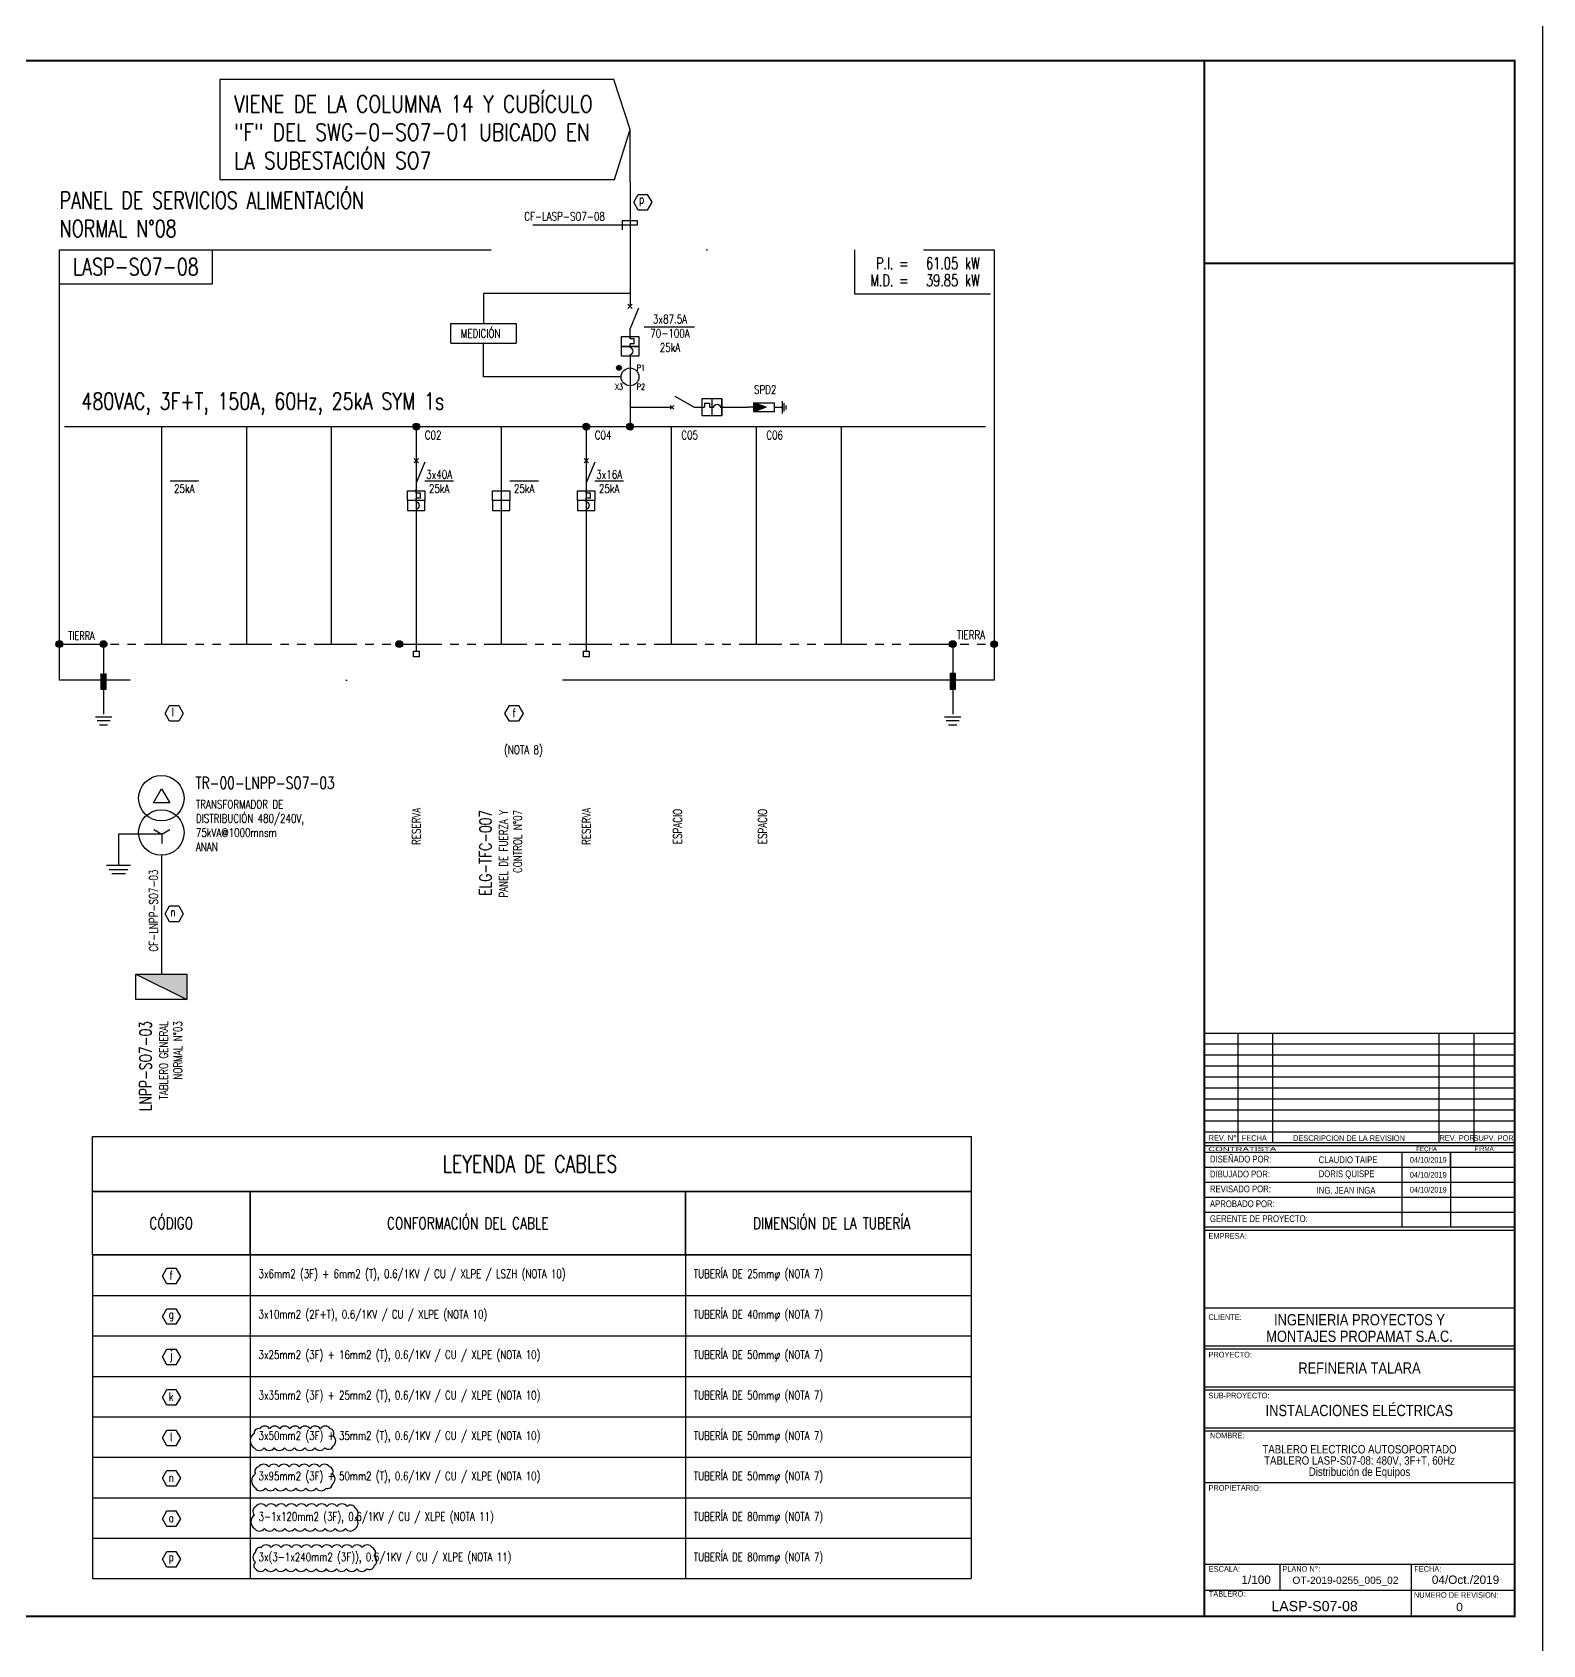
# Model space of a CAD drawing. Header units: millimetres. Extents: x 0 to 840, y -1485 to 297.
# Drawn here: x 571.1 to 840, y -1183.1 to -895.9 of the extents above; entities that cross this region are included whole.
import ezdxf
from ezdxf.enums import TextEntityAlignment as Align

# ---------------------------------------------------------------- set-up
doc = ezdxf.new("R2018")
doc.units = ezdxf.units.MM
for name, pattern in [('CONTINUA', [0]), ('DASHDOT', [25.4, 12.7, -6.35, 0, -6.35]), ('HIDDEN', [0.2, 0.1, -0.1]), ('PHANTOM', [2.5, 1.25, -0.25, 0.25, -0.25, 0.25, -0.25])]:
    doc.linetypes.add(name, pattern=pattern)
for name, color, linetype in [('E-EQP-TRAF', 1, 'Continuous'), ('E-ONE-ELI', 3, 'Continuous'), ('E-ONE-PROT', 2, 'HIDDEN'), ('E-SYM', 2, 'Continuous'), ('E-TEXTO', 7, 'Continuous'), ('MEMBRETE', 7, 'Continuous'), ('X-DIM', 40, 'Continuous'), ('X-SYM', 2, 'Continuous'), ('X-TIT', 6, 'Continuous')]:
    doc.layers.add(name, color=color, linetype=linetype)
doc.layers.add('TEMPORAL', color=7, linetype='Continuous', lineweight=0)
doc.styles.add('ARIAL', font='arial.ttf')
doc.styles.add('GMI', font='romans.shx', dxfattribs={"width": 0.75})
doc.styles.add('GMI-texto', font='ROMANS', dxfattribs={"width": 0.75})
doc.styles.add('Lamina', font='ARIALN.TTF')
doc.styles.get("Standard").update_dxf_attribs({"font": 'arial.ttf'})

# ---------------------------------------------------------------- blocks, each defined once
blk = doc.blocks.new('TABLERO1')
h = blk.add_hatch(color=6)
h.dxf.hatch_style = 1
edge = h.paths.add_edge_path()
edge.add_arc((167.87, 51.93), 1, 0, 360)
h = blk.add_hatch(color=4)
h.dxf.hatch_style = 1
edge = h.paths.add_edge_path()
edge.add_arc((0, -12.07), 1, 0, 360)
h = blk.add_hatch(color=4)
h.dxf.hatch_style = 1
edge = h.paths.add_edge_path()
edge.add_arc((13, -12.07), 1, 0, 360)
h = blk.add_hatch(color=4)
h.dxf.hatch_style = 1
edge = h.paths.add_edge_path()
edge.add_arc((100, -12.07), 1, 0, 360)
at = {"color": 40}
blk.add_line((165.57, 112.56), (165.57, 109.87), dxfattribs=at)
at = {"color": 4}
for p, q in [((167.21, 86.68), (168.53, 88)), ((168.53, 86.68), (167.21, 88))]:
    blk.add_line(p, q, dxfattribs=at)
at = {"color": 6}
blk.add_line((170.37, 86.84), (167.87, 80.82), dxfattribs=at)
at = {"color": 3}
for p, q in [((167.87, 77.75), (167.87, 78.48)), ((167.87, 78.47), (167.87, 78)), ((169.1, 77.75), (167.87, 77.75)), ((169.1, 76.3), (167.87, 76.3)), ((167.87, 75.57), (167.87, 76.3)), ((169.1, 76.3), (169.1, 77.75)), ((167.87, 75.56), (167.87, 75.57)), ((167.87, 75.18), (167.87, 75.56))]:
    blk.add_line(p, q, dxfattribs=at)
for points in [[(167.87, 124), (167.87, 87.34)], [(167.87, 78.47), (167.87, 80.82)], [(167.87, 73.13), (167.87, 51.93)]]:
    blk.add_lwpolyline(points, dxfattribs=at)
at = {"color": 40}
blk.add_lwpolyline([(165.57, 112.56), (169.97, 112.56), (169.97, 111.22), (139.3, 111.22)], dxfattribs=at)
at = {"color": 6, "linetype": 'DASHDOT', "ltscale": 10}
blk.add_lwpolyline([(0, 104), (275, 104), (275, -22.69), (0, -22.69)], close=True, dxfattribs=at)
for points in [[(0, 94), (45, 94), (45, 104)], [(233.9, 104), (233.9, 91), (273.9, 91)]]:
    blk.add_lwpolyline(points, dxfattribs=at)
at = {"color": 2}
for points in [[(165.33, 78.47), (170.42, 78.47), (170.42, 75.56), (165.33, 75.56)], [(170.42, 72.66), (165.33, 72.66), (165.33, 75.56), (170.42, 75.56)]]:
    blk.add_lwpolyline(points, close=True, dxfattribs=at)
at = {"color": 6}
blk.add_lwpolyline([(1.47, 51.93), (272.5, 51.93)], dxfattribs=at)
at = {"color": 4, "linetype": 'PHANTOM', "ltscale": 10}
blk.add_lwpolyline([(0, -12.07), (275, -12.07)], dxfattribs=at)
at = {"color": 6}
blk.add_circle((167.87, 51.93), 1, dxfattribs=at)
at = {"color": 4}
for centre in [(0, -12.07), (13, -12.07), (100, -12.07)]:
    blk.add_circle(centre, 1, dxfattribs=at)
at = {"color": 3}
blk.add_ellipse((167.75, 74.15), major_axis=(-0.732, -0.732), ratio=1, start_param=0.903548, end_param=3.808841, dxfattribs=at)
at = {"layer": 'Defpoints', "color": 250}
for points in [[(30, 51.93), (30, -12.07)], [(55, 51.93), (55, -12.07)], [(80, 51.93), (80, -12.07)], [(105, 51.93), (105, -12.07)], [(130, 51.93), (130, -12.07)], [(155, 51.93), (155, -12.07)], [(180, 51.93), (180, -12.07)], [(205, 51.93), (205, -12.07)], [(230, 51.93), (230, -12.07)]]:
    blk.add_lwpolyline(points, dxfattribs=at)
at = {"color": 4, "style": 'GMI', "width": 0.7}
for s, p in [('P.I. =', (249.78, 100)), ('M.D. =', (249.78, 95))]:
    blk.add_text(s, height=3.5, dxfattribs=at).set_placement(p, align=Align.MIDDLE_RIGHT)
for p in [(266.4, 100), (266.4, 95)]:
    blk.add_text('kW', height=3.5, dxfattribs=at).set_placement(p, align=Align.MIDDLE_LEFT)
at = {"color": 7, "style": 'GMI', "width": 0.7}
blk.add_text('TIERRA', height=2.5, dxfattribs=at).set_placement((6.5, -9.57), align=Align.MIDDLE_CENTER)
at = {"color": 7, "style": 'GMI', "width": 0.75}
blk.add_attdef('NOTA_ALIMENTADOR', text='', height=2.5, dxfattribs=at).set_placement((148.62, 113.81), align=Align.MIDDLE_CENTER)
at = {"color": 6, "style": 'GMI', "width": 0.75}
blk.add_attdef('TABLERO_TAG', text='', height=5, dxfattribs=at).set_placement((22.5, 99), align=Align.MIDDLE_CENTER)
at = {"color": 4, "style": 'GMI', "width": 0.7}
for tag, p in [('POT.INSTALADA', (264.4, 100)), ('MAX.DEMANDA', (264.4, 95))]:
    blk.add_attdef(tag, text='', height=3.5, dxfattribs=at).set_placement(p, align=Align.MIDDLE_RIGHT)
at = {"color": 7, "lineweight": 30, "width": 0.75, "flags": 104}
blk.add_attdef('INTERRUPTOR', text='', height=2.5, dxfattribs=at).set_placement((172.5, 84.05), align=Align.MIDDLE_LEFT)
at = {"color": 6, "style": 'GMI', "width": 0.75}
blk.add_attdef('DESCRIP_BARRA', text='', height=5, dxfattribs=at).set_placement((6.5, 59.43), align=Align.MIDDLE_LEFT)
blk = doc.blocks.new('Descargador de Sobre Tensión')
at = {"layer": 'E-ONE-PROT', "linetype": 'CONTINUA'}
h = blk.add_hatch(color=256, dxfattribs=at)
h.dxf.hatch_style = 1
h.paths.add_polyline_path([(639.27, 806.35), (636.68, 806.35), (637.98, 802.65)])
for p, q in [((637.98, 802.65), (636.68, 806.35)), ((639.27, 806.35), (636.68, 806.35)), ((637.98, 802.65), (639.27, 806.35))]:
    blk.add_line(p, q, dxfattribs=at)
at = {"layer": 'E-SYM'}
for p, q in [((637.98, 806.35), (637.98, 807.97)), ((639.79, 797.97), (636.17, 797.97)), ((636.76, 797.37), (639.17, 797.37)), ((637.98, 800.31), (637.98, 797.97)), ((637.35, 796.77), (638.55, 796.77))]:
    blk.add_line(p, q, dxfattribs=at)
blk.add_lwpolyline([(636.68, 806.35), (639.27, 806.35), (639.27, 800.31), (636.68, 800.31), (636.68, 806.35)], dxfattribs=at)
blk = doc.blocks.new('*T119')
at = {"layer": 'X-TIT', "color": 6, "linetype": 'ByBlock', "lineweight": -2}
for p, q in [((0, 0), (156.43, 0)), ((0, 0), (0, -57.64)), ((28.09, 0), (28.09, -57.64)), ((105.58, 0), (105.58, -57.64)), ((156.43, 0), (156.43, -57.64)), ((0, -7.2), (156.43, -7.2)), ((0, -14.41), (156.43, -14.41)), ((0, -21.61), (156.43, -21.61)), ((0, -28.82), (156.43, -28.82)), ((0, -36.02), (156.43, -36.02)), ((0, -43.23), (156.43, -43.23)), ((0, -50.43), (156.43, -50.43)), ((0, -57.64), (156.43, -57.64))]:
    blk.add_line(p, q, dxfattribs=at)
at = {"layer": 'X-TIT', "color": 7, "style": 'GMI-texto'}
for s, insert, char_height, width, attachment_point in [('f', (14.04, -3.6), 1.5, 26.2855, 5), ('3x6mm2 (3F) + 6mm2 (T), 0.6/1KV / CU / XLPE / LSZH (NOTA 10)', (29.59, -3.6), 1.5009, 74.4876, 4), ('TUBERÍA DE 25mmφ (NOTA 7)', (107.08, -3.6), 1.5009, 47.8501, 4), ('g', (14.04, -10.81), 1.5, 26.2855, 5), ('3x10mm2 (2F+T), 0.6/1KV / CU / XLPE (NOTA 10)', (29.59, -10.81), 1.5009, 74.4876, 4), ('TUBERÍA DE 40mmφ (NOTA 7)', (107.08, -10.81), 1.5009, 47.8501, 4), ('j', (14.04, -18.01), 1.5, 26.2855, 5), ('3x25mm2 (3F) + 16mm2 (T), 0.6/1KV / CU / XLPE (NOTA 10)', (29.59, -18.01), 1.5009, 74.4876, 4), ('TUBERÍA DE 50mmφ (NOTA 7)', (107.08, -18.01), 1.5009, 47.8501, 4), ('k', (14.04, -25.22), 1.5, 26.2855, 5), ('3x35mm2 (3F) + 25mm2 (T), 0.6/1KV / CU / XLPE (NOTA 10)', (29.59, -25.22), 1.5009, 74.4876, 4), ('TUBERÍA DE 50mmφ (NOTA 7)', (107.08, -25.22), 1.5009, 47.8501, 4), ('3x50mm2 (3F) + 35mm2 (T), 0.6/1KV / CU / XLPE (NOTA 10)', (29.59, -32.42), 1.5009, 74.4876, 4), ('TUBERÍA DE 50mmφ (NOTA 7)', (107.08, -32.42), 1.5009, 47.8501, 4), ('l', (14.04, -32.42), 1.5, 26.2855, 5), ('n', (14.04, -39.62), 1.5, 26.2855, 5), ('3x95mm2 (3F) + 50mm2 (T), 0.6/1KV / CU / XLPE (NOTA 10)', (29.59, -39.62), 1.5009, 74.4876, 4), ('TUBERÍA DE 50mmφ (NOTA 7)', (107.08, -39.62), 1.5009, 47.8501, 4), ('3-1x120mm2 (3F), 0.6/1KV / CU / XLPE (NOTA 11)', (29.59, -46.83), 1.5009, 74.4876, 4), ('TUBERÍA DE 80mmφ (NOTA 7)', (107.08, -46.83), 1.5009, 47.8501, 4), ('o', (14.04, -46.83), 1.5, 26.2855, 5), ('p', (14.04, -54.03), 1.5, 26.2855, 5), ('3x(3-1x240mm2 (3F)), 0.6/1KV / CU / XLPE (NOTA 11)', (29.59, -54.03), 1.5009, 74.4876, 4), ('TUBERÍA DE 80mmφ (NOTA 7)', (107.08, -54.03), 1.5009, 47.8501, 4)]:
    blk.add_mtext(s, dxfattribs=dict(at, insert=insert, char_height=char_height, width=width, attachment_point=attachment_point))

msp = doc.modelspace()

# ---------------------------------------------------------------- hatches: boundary and pattern name
msp.add_hatch(color=1).paths.add_polyline_path([(675.1011, -955.6742, -1), (675.9946, -955.6742, -1)])
h = msp.add_hatch(color=6)
h.dxf.hatch_style = 1
edge = h.paths.add_edge_path()
edge.add_arc((639.4584, -966.1515), 0.6052, 0, 360)
h = msp.add_hatch(color=6)
h.dxf.hatch_style = 1
edge = h.paths.add_edge_path()
edge.add_arc((669.7166, -966.1515), 0.6052, 0, 360)
h = msp.add_hatch(color=6)
h.dxf.hatch_style = 1
edge = h.paths.add_edge_path()
edge.add_arc((677.5067, -966.1515), 0.6052, 0, 360)
h = msp.add_hatch(color=4)
h.dxf.hatch_style = 1
edge = h.paths.add_edge_path()
edge.add_arc((734.9561, -1004.8819), 0.6052, 0, 360)
h = msp.add_hatch(color=4)
h.dxf.hatch_style = 1
edge = h.paths.add_edge_path()
edge.add_arc((742.3362, -1004.889), 0.6052, 0, 360)
at = {"linetype": 'PHANTOM', "ltscale": 10}
h = msp.add_hatch(color=4, dxfattribs=at)
h.dxf.hatch_style = 1
h.paths.add_polyline_path([(584.2557, -1010.1413), (583.3109, -1010.1413), (583.3109, -1012.9045), (584.2557, -1012.9045)])
h = msp.add_hatch(color=4, dxfattribs=at)
h.dxf.hatch_style = 1
h.paths.add_polyline_path([(735.4285, -1010.1413), (734.4837, -1010.1413), (734.4837, -1012.9045), (735.4285, -1012.9045)])
h = msp.add_hatch(color=5)
h.dxf.hatch_style = 1
h.paths.add_polyline_path([(598.6098, -1063.6635), (589.5323, -1063.6635), (598.6098, -1068.2023)])

# ---------------------------------------------------------------- linework, layer by layer
at = {"color": 3, "linetype": 'ByBlock'}
for p, q in [((677.5067, -942.4166), (651.4215, -942.4166)), ((651.4215, -942.4166), (651.4215, -947.7987)), ((651.4215, -957.2895), (651.4215, -951.2845)), ((675.9181, -957.2895), (651.4215, -957.2895))]:
    msp.add_line(p, q, dxfattribs=at)
at = {"color": 4}
for p, q in [((677.1079, -945.1216), (677.9055, -944.324)), ((677.9055, -945.1216), (677.1079, -944.324)), ((639.0596, -972.6019), (639.8571, -971.8043)), ((639.8571, -972.6019), (639.0596, -971.8043)), ((669.3178, -972.6019), (670.1153, -971.8043)), ((670.1153, -972.6019), (669.3178, -971.8043))]:
    msp.add_line(p, q, dxfattribs=at)
at = {"color": 6}
for p, q in [((679.0194, -945.0241), (677.5067, -948.6706)), ((640.971, -972.5044), (639.4584, -976.1509)), ((671.2292, -972.5044), (669.7166, -976.1509))]:
    msp.add_line(p, q, dxfattribs=at)
at = {"color": 2, "ltscale": 0.1}
for p, q in [((645.5811, -947.7987), (657.262, -947.7987)), ((645.5811, -951.2845), (645.5811, -947.7987)), ((657.262, -947.7987), (657.262, -951.2845)), ((645.5811, -951.2845), (657.262, -951.2845))]:
    msp.add_line(p, q, dxfattribs=at)
at = {"color": 2}
for p, q in [((690.3516, -964.2453), (690.3516, -961.1672)), ((690.3516, -961.1672), (692.1104, -961.1672)), ((692.1104, -964.2453), (692.1104, -961.1672)), ((692.1104, -961.1672), (693.8693, -961.1672)), ((693.8693, -964.2453), (693.8693, -961.1672)), ((693.8693, -961.1672), (693.8693, -964.2453)), ((692.1104, -964.2453), (690.3516, -964.2453)), ((693.8693, -964.2453), (692.1104, -964.2453))]:
    msp.add_line(p, q, dxfattribs=at)
at = {"color": 3}
for p, q in [((690.7913, -961.9623), (690.7913, -962.7062)), ((690.7913, -961.9623), (691.6707, -961.9623)), ((691.6707, -961.9623), (691.6707, -962.7062)), ((688.9299, -962.7062), (690.3516, -962.7062)), ((688.9299, -962.7062), (690.3516, -962.7062)), ((690.3516, -962.7062), (690.7913, -962.7062)), ((691.6707, -962.7062), (692.1104, -962.7062)), ((692.1104, -962.7062), (692.3939, -962.7062)), ((693.638, -962.7062), (693.8693, -962.7062)), ((693.8693, -962.7062), (693.8748, -962.7062)), ((639.4584, -976.1509), (639.4584, -977.5725)), ((639.4584, -976.1509), (639.4584, -977.5725)), ((669.7166, -976.1509), (669.7166, -977.5725)), ((669.7166, -976.1509), (669.7166, -977.5725)), ((639.4584, -977.5725), (639.4584, -977.2891)), ((639.4584, -978.0123), (639.4584, -977.5725)), ((640.2023, -978.0123), (639.4584, -978.0123)), ((640.2023, -978.8917), (639.4584, -978.8917)), ((639.4584, -979.3314), (639.4584, -978.8917)), ((640.2023, -978.8917), (640.2023, -978.0123)), ((669.7166, -977.8505), (669.7166, -977.5671)), ((669.7166, -978.0123), (669.7166, -977.8505)), ((670.4605, -978.0123), (669.7166, -978.0123)), ((670.4605, -978.8917), (669.7166, -978.8917)), ((669.7166, -979.3314), (669.7166, -978.8917)), ((670.4605, -978.8917), (670.4605, -978.0123)), ((639.4584, -979.3368), (639.4584, -979.3314)), ((639.4584, -979.5682), (639.4584, -979.3368)), ((639.4584, -980.8123), (639.4584, -1006.1171)), ((639.4584, -981.0957), (639.4584, -1006.1171)), ((669.7166, -979.3368), (669.7166, -979.3314)), ((669.7166, -979.5682), (669.7166, -979.3368)), ((669.7166, -980.8123), (669.7166, -1006.1171)), ((669.7166, -980.8123), (669.7166, -1006.1171))]:
    msp.add_line(p, q, dxfattribs=at)
at = {"color": 4, "linetype": 'PHANTOM', "ltscale": 10}
for p, q in [((583.7833, -1004.8841), (583.7833, -1017.8447)), ((734.9561, -1004.8841), (734.9561, -1017.8447)), ((583.3109, -1010.1413), (583.3109, -1012.9045)), ((584.2557, -1012.9045), (584.2557, -1010.1413)), ((735.4285, -1010.1413), (734.4837, -1010.1413)), ((734.4837, -1010.1413), (734.4837, -1012.9045)), ((735.4285, -1012.9045), (735.4285, -1010.1413)), ((583.3109, -1012.9045), (584.2557, -1012.9045)), ((734.4837, -1012.9045), (735.4285, -1012.9045)), ((582.3278, -1017.8447), (585.2388, -1017.8447)), ((582.6189, -1018.513), (584.9477, -1018.513)), ((583.0555, -1019.245), (584.511, -1019.245)), ((733.5006, -1017.8447), (736.4116, -1017.8447)), ((733.7917, -1018.513), (736.1205, -1018.513)), ((734.2284, -1019.245), (735.6839, -1019.245))]:
    msp.add_line(p, q, dxfattribs=at)
for p, q in [((814.8875, -1095.4183), (814.8875, -1097.9722)), ((823.5578, -1098.0698), (823.5578, -1095.4183))]:
    msp.add_line(p, q)
msp.add_lwpolyline([(420, -1188), (840, -1188), (840, -891), (420, -891)], close=True)
at = {"color": 2, "ltscale": 0.1}
msp.add_lwpolyline([(604.504, -922.127), (674.7374, -922.127), (677.5067, -913.2133), (674.6509, -904.2996), (604.504, -904.2996), (604.504, -922.127)], dxfattribs=at)
at = {"color": 3}
for points in [[(677.5067, -922.5392), (677.5067, -913.2133)], [(677.5067, -953.61), (677.5067, -966.1515)], [(688.9299, -962.7062), (690.3516, -962.7062)], [(639.4584, -966.1515), (639.4584, -972.2031)], [(669.7166, -966.1515), (669.7166, -972.2031)], [(639.4584, -976.1509), (639.4584, -977.5725)], [(669.7166, -976.1509), (669.7166, -977.5725)], [(639.4584, -981.0957), (639.4584, -1006.1171)], [(669.7166, -980.8123), (669.7166, -1006.1171)]]:
    msp.add_lwpolyline(points, dxfattribs=at)
for points in [[(680.0408, -948.3486), (688.9592, -948.3486)], [(595.6187, -975.8289), (600.6786, -975.8289)], [(641.006, -975.8289), (646.0659, -975.8289)], [(656.1351, -975.8289), (661.195, -975.8289)], [(671.2642, -975.8289), (676.3241, -975.8289)]]:
    msp.add_lwpolyline(points)
at = {"color": 6}
msp.add_lwpolyline([(685.511, -960.7323), (688.9299, -962.7062)], dxfattribs=at)
at = {"color": 4}
for points in [[(684.6611, -963.0272), (685.303, -962.3853)], [(684.6611, -962.3853), (685.303, -963.0272)]]:
    msp.add_lwpolyline(points, dxfattribs=at)
at = {"color": 2}
for points in [[(637.9193, -977.5725), (640.9974, -977.5725), (640.9974, -979.3314), (637.9193, -979.3314)], [(653.0484, -977.5725), (656.1265, -977.5725), (656.1265, -979.3314), (653.0484, -979.3314)], [(668.1775, -977.5725), (671.2556, -977.5725), (671.2556, -979.3314), (668.1775, -979.3314)], [(640.9974, -979.3314), (637.9193, -979.3314), (637.9193, -981.0903), (640.9974, -981.0903)], [(656.1265, -979.3314), (653.0484, -979.3314), (653.0484, -981.0903), (656.1265, -981.0903)], [(671.2556, -979.3314), (668.1775, -979.3314), (668.1775, -981.0903), (671.2556, -981.0903)], [(638.9378, -1006.1171), (639.9789, -1006.1171), (639.9789, -1007.1577), (638.9378, -1007.1577)], [(669.196, -1006.1171), (670.2371, -1006.1171), (670.2371, -1007.1577), (669.196, -1007.1577)]]:
    msp.add_lwpolyline(points, close=True, dxfattribs=at)
at = {"color": 3, "linetype": 'ByBlock'}
msp.add_lwpolyline([(594.0711, -1042.4835), (594.0711, -1063.6635)], dxfattribs=at)
at = {"color": 5}
msp.add_lwpolyline([(589.5323, -1063.6635), (598.6098, -1063.6635), (598.6098, -1068.2023), (589.5323, -1068.2023)], close=True, dxfattribs=at)
msp.add_lwpolyline([(589.5323, -1063.6635), (598.6098, -1068.2023)], dxfattribs=at)
at = {"color": 1}
msp.add_circle((675.5478, -955.6742), 0.4468, dxfattribs=at)
at = {"color": 2}
msp.add_circle((677.5067, -957.2895), 1.5886, dxfattribs=at)
at = {"color": 6}
for centre in [(639.4584, -966.1515), (669.7166, -966.1515), (677.5067, -966.1515)]:
    msp.add_circle(centre, 0.6052, dxfattribs=at)
at = {"color": 4}
for centre in [(734.9561, -1004.8819), (742.3362, -1004.889)]:
    msp.add_circle(centre, 0.6052, dxfattribs=at)
at = {"color": 3, "extrusion": (0, 0, -1)}
msp.add_ellipse((693.0159, -962.7801), major_axis=(-0.443, -0.443), ratio=1, start_param=0.90354813, end_param=3.80884085, dxfattribs=at)
at = {"color": 3}
for centre in [(639.3845, -980.1902), (669.6427, -980.1902)]:
    msp.add_ellipse(centre, major_axis=(-0.443, -0.443), ratio=1, start_param=0.90354813, end_param=3.80884085, dxfattribs=at)
at = {"layer": 'E-EQP-TRAF'}
for p, q in [((592.7141, -1037.9123), (594.1458, -1038.7389)), ((594.1458, -1038.7389), (595.5775, -1037.9123)), ((594.1458, -1038.7389), (594.1458, -1040.3921)), ((588.5916, -1044.3119), (584.3212, -1044.3119)), ((588.1069, -1045.102), (584.806, -1045.102)), ((587.6706, -1045.8131), (585.2423, -1045.8131))]:
    msp.add_line(p, q, dxfattribs=at)
for points in [[(595.556, -1033.1536), (592.6926, -1033.1536), (594.1243, -1030.6738), (595.556, -1033.1536)], [(594.1458, -1038.7389), (586.4564, -1038.7389), (586.4564, -1044.3119)]]:
    msp.add_lwpolyline(points, dxfattribs=at)
for centre in [(594.0711, -1032.3255), (594.0711, -1038.4416)]:
    msp.add_circle(centre, 4.0419, dxfattribs=at)
at = {"layer": 'E-ONE-ELI'}
for p, q in [((677.5067, -962.7062), (684.9821, -962.7062)), ((693.8748, -962.7062), (698.5526, -962.7063))]:
    msp.add_line(p, q, dxfattribs=at)
at = {"layer": 'MEMBRETE'}
for p, q in [((835, -1074.2014), (779.754, -1074.2014)), ((835, -1076.1536), (779.754, -1076.1536)), ((785.7708, -1091.7708), (785.7708, -1074.2014)), ((791.9766, -1091.7708), (791.9766, -1074.2014)), ((821.5578, -1091.7708), (821.5578, -1074.2014)), ((827.7636, -1091.7708), (827.7636, -1074.2014)), ((835, -1093.723), (835, -1074.2014)), ((835, -1078.1057), (779.754, -1078.1057)), ((835, -1080.0579), (779.754, -1080.0579)), ((835, -1082.01), (779.754, -1082.01)), ((835, -1083.9622), (779.754, -1083.9622)), ((835, -1085.9144), (779.754, -1085.9144)), ((835, -1087.8665), (779.754, -1087.8665)), ((835, -1089.8187), (779.754, -1089.8187)), ((835, -1091.7708), (779.754, -1091.7708)), ((835, -1093.723), (779.754, -1093.723)), ((785.7708, -1093.723), (785.7708, -1091.7708)), ((791.9766, -1093.723), (791.9766, -1091.7708)), ((821.5578, -1093.723), (821.5578, -1091.7708)), ((827.7636, -1093.723), (827.7636, -1091.7708)), ((835, -1094.2542), (779.754, -1094.2542)), ((835, -1095.4183), (779.754, -1095.4183)), ((814.8875, -1095.4183), (814.8875, -1108.6755)), ((823.5578, -1095.4183), (823.5578, -1108.6755)), ((835, -1098.0698), (779.754, -1098.0698)), ((779.754, -1100.7212), (835, -1100.7212)), ((779.754, -1115.3972), (779.754, -1100.9759)), ((835, -1115.3972), (835, -1100.9759)), ((779.754, -1103.3726), (835, -1103.3726)), ((779.754, -1106.024), (835, -1106.024)), ((779.754, -1108.6755), (835, -1108.6755)), ((779.754, -1109.2383), (835, -1109.2383)), ((779.754, -1115.9601), (779.754, -1130.4456)), ((835, -1115.9601), (835, -1130.4456)), ((779.754, -1168.7231), (779.754, -1154.2375)), ((835, -1154.2375), (835, -1168.7231)), ((793.1693, -1168.7231), (793.1693, -1173.3616)), ((816.5847, -1168.7231), (816.5847, -1173.3616)), ((816.5847, -1173.3616), (816.5847, -1178))]:
    msp.add_line(p, q, dxfattribs=at)
at = {"layer": 'MEMBRETE', "const_width": 0.3537}
msp.add_lwpolyline([(435, -1178), (835, -1178), (835, -901), (435, -901)], close=True, dxfattribs=at)
for points in [[(779.754, -1178), (779.754, -901)], [(835, -937.0408), (779.754, -937.0408)]]:
    msp.add_lwpolyline(points, dxfattribs=at)
at = {"layer": 'MEMBRETE'}
for points in [[(779.754, -1123.159), (779.754, -1129.8807), (835, -1129.8807), (835, -1123.159)], [(779.754, -1130.4456), (779.754, -1137.1673), (835, -1137.1673), (835, -1130.4456)], [(779.754, -1137.7323), (779.754, -1144.454), (835, -1144.454), (835, -1137.7323)], [(835, -1145.0189), (835, -1154.2375), (779.754, -1154.2375), (779.754, -1145.0189)]]:
    msp.add_lwpolyline(points, close=True, dxfattribs=at)
for points in [[(779.754, -1178), (779.754, -1168.7231), (835, -1168.7231), (835, -1178)], [(779.754, -1173.3616), (835, -1173.3616)], [(835, -1178), (779.754, -1178)]]:
    msp.add_lwpolyline(points, dxfattribs=at)
at = {"layer": 'X-DIM'}
for points in [[(678.9724, -924.779), (680.5882, -924.779), (681.3961, -926.1783), (680.5882, -927.5777), (678.9724, -927.5777), (678.1645, -926.1783), (678.9724, -924.779)], [(595.5367, -1015.8157), (597.1526, -1015.8157), (597.9605, -1017.215), (597.1526, -1018.6144), (595.5367, -1018.6144), (594.7288, -1017.215), (595.5367, -1015.8157)], [(656.0531, -1015.8157), (657.669, -1015.8157), (658.4769, -1017.215), (657.669, -1018.6144), (656.0531, -1018.6144), (655.2452, -1017.215), (656.0531, -1015.8157)], [(595.5367, -1051.5202), (597.1526, -1051.5202), (597.9605, -1052.9195), (597.1526, -1054.3189), (595.5367, -1054.3189), (594.7288, -1052.9195), (595.5367, -1051.5202)], [(595.0641, -1116.0395), (596.6671, -1116.0395), (597.4687, -1117.4278), (596.6671, -1118.8161), (595.0641, -1118.8161), (594.2625, -1117.4278), (595.0641, -1116.0395)], [(595.0641, -1123.244), (596.6671, -1123.244), (597.4687, -1124.6323), (596.6671, -1126.0206), (595.0641, -1126.0206), (594.2625, -1124.6323), (595.0641, -1123.244)], [(595.0641, -1130.4486), (596.6671, -1130.4486), (597.4687, -1131.8369), (596.6671, -1133.2251), (595.0641, -1133.2251), (594.2625, -1131.8369), (595.0641, -1130.4486)], [(595.0641, -1137.6531), (596.6671, -1137.6531), (597.4687, -1139.0414), (596.6671, -1140.4297), (595.0641, -1140.4297), (594.2625, -1139.0414), (595.0641, -1137.6531)], [(595.0641, -1144.8576), (596.6671, -1144.8576), (597.4687, -1146.2459), (596.6671, -1147.6342), (595.0641, -1147.6342), (594.2625, -1146.2459), (595.0641, -1144.8576)], [(595.0641, -1152.0622), (596.6671, -1152.0622), (597.4687, -1153.4505), (596.6671, -1154.8387), (595.0641, -1154.8387), (594.2625, -1153.4505), (595.0641, -1152.0622)], [(595.0641, -1159.2667), (596.6671, -1159.2667), (597.4687, -1160.655), (596.6671, -1162.0433), (595.0641, -1162.0433), (594.2625, -1160.655), (595.0641, -1159.2667)], [(595.0641, -1166.4712), (596.6671, -1166.4712), (597.4687, -1167.8595), (596.6671, -1169.2478), (595.0641, -1169.2478), (594.2625, -1167.8595), (595.0641, -1166.4712)]]:
    msp.add_lwpolyline(points, dxfattribs=at)
at = {"layer": 'X-SYM'}
for points in [[(610.5804, -1148.0242, 0.52056705), (612.3816, -1148.0242, 0.52056705), (614.1827, -1148.0242, 0.52056705), (615.9838, -1148.0242, 0.52056705), (617.785, -1148.0242, 0.52056705), (619.5861, -1148.0242, 0.52056705), (621.3872, -1148.0242, 0.52056705), (623.1884, -1148.0242, 0.52056705), (624.6638, -1147.6984, 0.52056705), (624.6638, -1145.8973, 0.52056705), (624.1518, -1144.6081, 0.52056705), (622.3507, -1144.6081, 0.52056705), (620.5495, -1144.6081, 0.52056705), (618.7484, -1144.6081, 0.52056705), (616.9473, -1144.6081, 0.52056705), (615.1461, -1144.6081, 0.52056705), (613.345, -1144.6081, 0.52056705), (611.5439, -1144.6081, 0.52056705), (610.5804, -1145.4458, 0.52056705)], [(610.8009, -1155.1855, 0.52056705), (612.602, -1155.1855, 0.52056705), (614.4031, -1155.1855, 0.52056705), (616.2043, -1155.1855, 0.52056705), (618.0054, -1155.1855, 0.52056705), (619.8065, -1155.1855, 0.52056705), (621.6077, -1155.1855, 0.52056705), (623.4088, -1155.1855, 0.52056705), (624.5176, -1154.4932, 0.52056705), (624.5176, -1152.692, 0.52056705), (624.0018, -1151.4068, 0.52056705), (622.2006, -1151.4068, 0.52056705), (620.3995, -1151.4068, 0.52056705), (618.5984, -1151.4068, 0.52056705), (616.7972, -1151.4068, 0.52056705), (614.9961, -1151.4068, 0.52056705), (613.195, -1151.4068, 0.52056705), (611.3938, -1151.4068, 0.52056705), (610.8009, -1152.6149, 0.52056705)], [(610.6325, -1162.3848, 0.52056705), (612.4336, -1162.3848, 0.52056705), (614.2348, -1162.3848, 0.52056705), (616.0359, -1162.3848, 0.52056705), (617.837, -1162.3848, 0.52056705), (619.6382, -1162.3848, 0.52056705), (621.4393, -1162.3848, 0.52056705), (623.2404, -1162.3848, 0.52056705), (625.0416, -1162.3848, 0.52056705), (626.8427, -1162.3848, 0.52056705), (628.6217, -1162.3627, 0.52056705), (628.6217, -1160.5615, 0.52056705), (628.6217, -1158.7604, 0.52056705), (627.1205, -1158.4605, 0.52056705), (625.3193, -1158.4605, 0.52056705), (623.5182, -1158.4605, 0.52056705), (621.7171, -1158.4605, 0.52056705), (619.9159, -1158.4605, 0.52056705), (618.1148, -1158.4605, 0.52056705), (616.3137, -1158.4605, 0.52056705), (614.5125, -1158.4605, 0.52056705), (612.7114, -1158.4605, 0.52056705), (610.9103, -1158.4605, 0.52056705), (610.6325, -1159.9839, 0.52056705)], [(610.8327, -1169.5582, 0.52056705), (612.6338, -1169.5582, 0.52056705), (614.4349, -1169.5582, 0.52056705), (616.2361, -1169.5582, 0.52056705), (618.0372, -1169.5582, 0.52056705), (619.8383, -1169.5582, 0.52056705), (621.6395, -1169.5582, 0.52056705), (623.4406, -1169.5582, 0.52056705), (625.2417, -1169.5582, 0.52056705), (627.0429, -1169.5582, 0.52056705), (628.844, -1169.5582, 0.52056705), (630.6451, -1169.5582, 0.52056705), (631.9464, -1169.0583, 0.52056705), (631.9464, -1167.2572, 0.52056705), (631.6263, -1165.7762, 0.52056705), (629.8252, -1165.7762, 0.52056705), (628.024, -1165.7762, 0.52056705), (626.2229, -1165.7762, 0.52056705), (624.4218, -1165.7762, 0.52056705), (622.6206, -1165.7762, 0.52056705), (620.8195, -1165.7762, 0.52056705), (619.0184, -1165.7762, 0.52056705), (617.2172, -1165.7762, 0.52056705), (615.4161, -1165.7762, 0.52056705), (613.615, -1165.7762, 0.52056705), (611.8138, -1165.7762, 0.52056705), (610.8327, -1166.5961, 0.52056705), (610.8327, -1168.3973, 0.52056705)]]:
    msp.add_lwpolyline(points, format="xyb", close=True, dxfattribs=at)
at = {"layer": 'X-TIT'}
for points in [[(581.7846, -1092.5619), (738.2127, -1092.5619), (738.2127, -1102.3681), (581.7846, -1102.3681)], [(581.7846, -1102.3681), (609.8713, -1102.3681), (609.8713, -1113.6752), (581.7846, -1113.6752)], [(609.8713, -1102.3681), (687.3608, -1102.3681), (687.3608, -1113.6752), (609.8713, -1113.6752)], [(687.3608, -1102.3681), (738.2127, -1102.3681), (738.2127, -1113.6752), (687.3608, -1113.6752)]]:
    msp.add_lwpolyline(points, close=True, dxfattribs=at)

# ---------------------------------------------------------------- block references
ref = msp.add_blockref('TABLERO1', (575.9162, -997.5795), dxfattribs=dict(xscale=0.6051638485545308, yscale=0.6051638485545308, zscale=0.6051638485545308))
ref.add_attrib('NOTA_ALIMENTADOR', 'CF-LASP-SO7-08', dxfattribs={"color": 7, "height": 1.51291, "style": 'GMI', "width": 0.75}).set_placement((665.8578, -928.7074), align=Align.MIDDLE_CENTER)
ref.add_attrib('TABLERO_TAG', 'LASP-SO7-08', dxfattribs={"color": 6, "height": 3.025819, "style": 'GMI', "width": 0.75}).set_placement((589.5323, -937.6683), align=Align.MIDDLE_CENTER)
ref.add_attrib('DESCRIP_BARRA', '480VAC, 3F+T, 150A, 60Hz, 25kA SYM 1s', dxfattribs={"color": 6, "height": 3.025819, "style": 'GMI', "width": 0.75}).set_placement((579.8515, -961.6127), align=Align.MIDDLE_LEFT)
lines = msp.add_mtext('\\W0.7500;', dxfattribs={"color": 7, "insert": (680.3067, -946.7159), "char_height": 2.5, "attachment_point": 1})
ref.add_attrib('INTERRUPTOR', '', (680.3067, -946.7159), dxfattribs={"flags": 104}).embed_mtext(lines)
ref.add_attrib('POT.INSTALADA', '61.05', dxfattribs={"color": 4, "height": 2.11807, "style": 'GMI', "width": 0.7}).set_placement((735.92, -937.0632), align=Align.MIDDLE_RIGHT)
ref.add_attrib('MAX.DEMANDA', '39.85', dxfattribs={"color": 4, "height": 2.11807, "style": 'GMI', "width": 0.7}).set_placement((735.92, -940.089), align=Align.MIDDLE_RIGHT)
msp.add_blockref('*T119', (581.7846, -1113.6752))
at = {"layer": 'E-SYM', "linetype": 'CONTINUA', "xscale": 0.6051638485546391, "yscale": 0.6051638485546391, "zscale": 0.6051638485546391, "rotation": 90}
msp.add_blockref('Descargador de Sobre Tensión', (1187.5094, -1348.7865), dxfattribs=at)

# ---------------------------------------------------------------- texts
at = {"style": 'GMI-texto', "width": 0.75}
for s, p in [('MEDICIÓN', (647.3895, -950.3055)), ('TIERRA', (735.7084, -1003.994))]:
    msp.add_text(s, height=1.51291, dxfattribs=at).set_placement(p)
for s, p in [('P1', (679.4537, -955.6623)), ('X3', (675.5597, -959.0398)), ('P2', (679.4537, -959.0398))]:
    msp.add_text(s, height=1.05904, dxfattribs=at).set_placement(p, align=Align.MIDDLE_CENTER)
at = {"color": 4, "style": 'GMI', "width": 0.75}
msp.add_text('TR-00-LNPP-SO7-03', height=2.118073, dxfattribs=at).set_placement((600.1343, -1029.5955), align=Align.MIDDLE_LEFT)
at = {"style": 'GMI-texto', "width": 0.75}
for p in [(639.4584, -1037.3432), (669.7166, -1037.3432)]:
    msp.add_text('RESERVA', height=1.51291, rotation=90, dxfattribs=at).set_placement(p, align=Align.MIDDLE_CENTER)
at = {"color": 8, "style": 'GMI-texto', "width": 0.75}
for p in [(685.9622, -1037.3611), (701.0913, -1037.3611)]:
    msp.add_text('ESPACIO', height=1.51291, rotation=90, dxfattribs=at).set_placement(p, align=Align.MIDDLE_CENTER)
at = {"char_height": 1.51291, "attachment_point": 5, "style": 'GMI-texto'}
for s, insert, width in [('3x87.5A\\P70-100A\\P25kA', (684.6284, -949.5287), 6.661125), ('SPD2', (701.5738, -959.5573), 3.959501)]:
    msp.add_mtext(s, dxfattribs=dict(at, insert=insert, width=width))
at = {"char_height": 1.2, "attachment_point": 4}
for s, insert, width in [('{\\fArial Narrow|b0|i0|c0|p34;DISEÑADO POR:}', (780.754, -1096.6093), 16.899254), ('{\\fArial Narrow|b0|i0|c0|p34;CLAUDIO TAIPE}', (800.1136, -1096.7281), 20), ('{\\fArial Narrow|b0|i0|c0|p34;DIBUJADO POR:}', (780.754, -1099.2607), 16.899254), ('{\\fArial Narrow|b0|i0|c0|p34;DORIS QUISPE}', (800.1136, -1099.3795), 20), ('{\\fArial Narrow|b0|i0|c0|p34;REVISADO POR:}', (780.754, -1101.9122), 16.899254), ('{\\fArial Narrow|b0|i0|c0|p34;ING. JEAN INGA}', (799.7565, -1102.1646), 20), ('{\\fArial Narrow|b0|i0|c0|p34;APROBADO POR:}', (780.754, -1104.5636), 16.899254), ('{\\fArial Narrow|b0|i0|c0|p34;GERENTE DE PROYECTO:}', (780.754, -1107.215), 20.235012)]:
    msp.add_mtext(s, dxfattribs=dict(at, insert=insert, width=width))
at = {"style": 'GMI', "width": 0.75}
for tag, p in [('C02', (640.9713, -967.6644)), ('C04', (671.2295, -967.6644)), ('C05', (686.644, -967.6644)), ('C06', (701.7731, -967.6644))]:
    msp.add_attdef(tag, text='C-00', height=1.51291, dxfattribs=at).set_placement(p, align=Align.MIDDLE_LEFT)
at = {"layer": 'E-TEXTO', "color": 6, "insert": (607.0595, -920.2669), "char_height": 3.025819, "width": 69.769963, "attachment_point": 7, "style": 'GMI'}
msp.add_mtext('{\\W0.8;VIENE DE LA COLUMNA 14 Y CUBÍCULO "F" DEL SWG-0-SO7-01 UBICADO EN LA SUBESTACIÓN SO7}', dxfattribs=at)
at = {"layer": 'E-TEXTO', "char_height": 1.51291, "style": 'GMI-texto'}
for s, insert, attachment_point in [('\\A1;{\\C7;p}', (680.0414, -925.8964), 6), ('\\A1;25kA', (598.1486, -976.434), 2), ('\\A1;25kA', (643.5359, -976.434), 2), ('\\A1;25kA', (658.665, -976.434), 2), ('\\A1;25kA', (673.7941, -976.434), 2)]:
    msp.add_mtext(s, dxfattribs=dict(at, insert=insert, attachment_point=attachment_point))
for s, insert, width, attachment_point in [('\\A1;3x40A', (643.5359, -973.906), 3.836307, 2), ('\\A1;3x16A', (673.7941, -973.906), 3.836307, 2), ('\\A1;{\\C7;l}', (596.3342, -1016.968), 0.295706, 6), ('\\A1;{\\C7;f}', (657.181, -1017.1109), 0.295706, 6), ('\\A1;{\\C7;n}', (596.582, -1052.5935), 0.295706, 6)]:
    msp.add_mtext(s, dxfattribs=dict(at, insert=insert, width=width, attachment_point=attachment_point))
at = {"layer": 'E-TEXTO', "char_height": 1.51291, "attachment_point": 6, "rotation": 90, "style": 'GMI-texto'}
for s, insert, width in [('\\A1;{\\H1.4x;\\C4;ELG-TFC-007\\P\\H0.71429x;\\C256;PANEL DE FUERZA Y CONTROL N°07}', (654.4848, -1034.4115), 24.158385), ('\\A1;CF-LNPP-SO7-03', (592.6842, -1045.0348), 15.812704), ('\\A1;{\\H1.4x;\\C4;LNPP-SO7-03\\P\\H0.71429x;\\C256;TABLERO GENERAL NORMAL N°03}', (593.9685, -1072.0293), 21.970794)]:
    msp.add_mtext(s, dxfattribs=dict(at, insert=insert, width=width))
at = {"layer": 'MEMBRETE', "ltscale": 0.5, "style": 'Lamina'}
for s, p in [('REV. N%%d', (783.0249, -1092.8253)), ('FECHA', (788.652, -1092.8401)), ('DESCRIPCION DE LA REVISION', (805.5166, -1092.8533)), ('REV. POR', (824.758, -1092.8234)), ('SUPV. POR', (831.2482, -1092.8401))]:
    msp.add_text(s, height=1, dxfattribs=at).set_placement(p, align=Align.MIDDLE)
at = {"layer": 'MEMBRETE', "ltscale": 0.5, "style": 'Lamina', "width": 2}
msp.add_text('CONTRATISTA', height=0.75, dxfattribs=at).set_placement((780.4529, -1095.1746))
at = {"layer": 'MEMBRETE', "ltscale": 0.5, "style": 'Lamina'}
for s, height, p in [('04/10/2019', 1, (816.3315, -1097.2441)), ('FECHA', 0.8, (817.4746, -1095.1839)), ('FIRMA', 0.8, (827.8608, -1095.1553)), ('04/10/2019', 1, (816.3315, -1099.8955)), ('04/10/2019', 1, (816.3315, -1102.5469)), ('EMPRESA:', 1, (780.504, -1110.7828)), ('CLIENTE:', 1, (780.504, -1125.2466)), ('PROYECTO:', 1, (780.504, -1131.9244)), ('SUB-PROYECTO:', 1, (780.504, -1139.211)), ('NOMBRE:', 1, (780.776, -1146.319)), ('PROPIETARIO:', 1, (780.504, -1155.6499)), ('PLANO N°:', 1, (793.6533, -1170.0873)), ('FECHA:', 1, (817.1282, -1170.0873)), ('NUMERO DE REVISION:', 1, (817.0686, -1174.7258))]:
    msp.add_text(s, height=height, dxfattribs=at).set_placement(p)
at = {"layer": 'MEMBRETE', "style": 'Lamina'}
for s, p in [('INGENIERIA PROYECTOS Y', (807.377, -1125.2054)), ('MONTAJES PROPAMAT S.A.C.', (807.377, -1128.1506)), ('REFINERIA TALARA', (807.377, -1133.8065))]:
    msp.add_text(s, height=2, dxfattribs=at).set_placement(p, align=Align.MIDDLE_CENTER)
at = {"layer": 'MEMBRETE'}
for s, height, style, p in [('TABLERO ELECTRICO AUTOSOPORTADO', 1.5, 'Lamina', (807.377, -1149.0189)), ('TABLERO LASP-S07-08: 480V, 3F+T, 60Hz', 1.5, 'Lamina', (807.377, -1151.0189)), ('Distribución de Equipos', 1.5, 'Lamina', (807.377, -1153.0189)), ('1/100', 1.5, 'ARIAL', (788.9775, -1172.259)), ('OT-2019-0255_005_02', 1.3, 'ARIAL', (804.877, -1172.259)), ('04/Oct./2019', 1.5, 'ARIAL', (826.2598, -1172.259)), ('LASP-S07-08', 1.8, 'ARIAL', (799.3857, -1177.1087)), ('0', 1.5, 'ARIAL', (825.184, -1177.1087))]:
    msp.add_text(s, height=height, dxfattribs=dict(at, style=style)).set_placement(p, align=Align.CENTER)
at = {"layer": 'MEMBRETE', "style": 'Lamina'}
for s, p in [('ESCALA:', (780.5555, -1170.0873)), ('TABLERO:', (780.5555, -1174.5155))]:
    msp.add_text(s, height=1, dxfattribs=at).set_placement(p)
at = {"layer": 'MEMBRETE', "insert": (807.3407, -1140.3689), "char_height": 2, "width": 55.602709, "attachment_point": 2, "style": 'Lamina'}
msp.add_mtext('INSTALACIONES ELÉCTRICAS', dxfattribs=at)
at = {"layer": 'TEMPORAL', "style": 'GMI-texto', "width": 0.75}
msp.add_text('(NOTA 8)', height=1.51291, dxfattribs=at).set_placement((655.0834, -1024.4543))
at = {"layer": 'X-TIT', "color": 4, "style": 'GMI-texto'}
for s, insert, char_height, width, attachment_point in [('{\\C6;PANEL DE SERVICIOS ALIMENTACIÓN\\PNORMAL N°08}', (575.9723, -924.3211), 3.025819, 66.555842, 1), ('{\\C6;LEYENDA DE CABLES}', (659.6949, -1097.465), 3.00189, 152.420257, 5)]:
    msp.add_mtext(s, dxfattribs=dict(at, insert=insert, char_height=char_height, width=width, attachment_point=attachment_point))
at = {"layer": 'X-TIT', "color": 4, "insert": (600.2211, -1032.6498), "char_height": 2.118073, "width": 23.07839, "attachment_point": 1, "rotation": 0.000036, "style": 'GMI'}
msp.add_mtext('{\\H0.71429x;\\C7;TRANSFORMADOR DE DISTRIBUCIÓN 480/240V, 75kVA@1000mnsm\\PANAN}', dxfattribs=at)
at = {"layer": 'X-TIT', "color": 7, "char_height": 2.101323, "attachment_point": 5, "style": 'GMI-texto'}
for s, insert, width in [('{\\C4;CÓDIGO}', (595.828, -1108.0217), 26.285506), ('{\\C4;CONFORMACIÓN DEL CABLE}', (648.616, -1108.0217), 82.744518), ('{\\C4;DIMENSIÓN DE LA TUBERÍA}', (713.3897, -1108.0217), 37.386453)]:
    msp.add_mtext(s, dxfattribs=dict(at, insert=insert, width=width))

doc.saveas('drawing.dxf')
